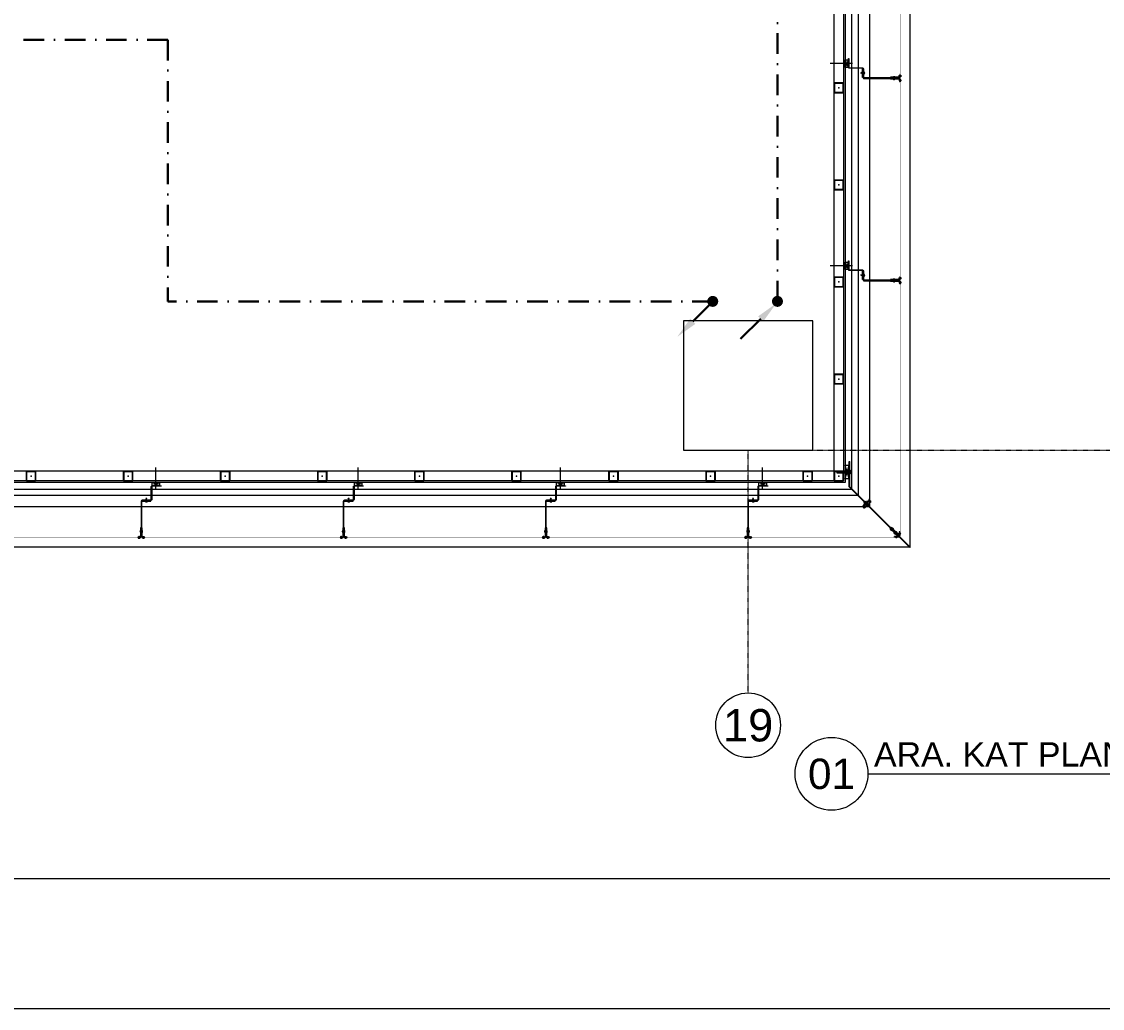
# Model space of a CAD drawing. Extents: x -1133 to 23780, y -1311 to 8245.
# Drawn here: x 16163 to 16831, y 0 to 610 of the extents above; entities that cross this region are included whole.
import ezdxf
from ezdxf.enums import TextEntityAlignment as Align

# ---------------------------------------------------------------- set-up
doc = ezdxf.new("R2010")
doc.units = 0
doc.header["$MEASUREMENT"] = 0
for name, pattern in [('DASHDOT', [25.4, 12.7, -6.35, 0, -6.35]), ('DASHDOT2', [0.5, 0.25, -0.125, 0, -0.125]), ('DOT2', [0.125, 0, -0.125]), ('HIDDEN', [0.375, 0.25, -0.125])]:
    doc.linetypes.add(name, pattern=pattern)
doc.layers.get('0').update_dxf_attribs({"color": 9, "lineweight": 9})
for name, color, linetype, lineweight in [('01', 9, 'Continuous', 9), ('06C', 9, 'Continuous', 9), ('06D', 9, 'Continuous', 9), ('10', 9, 'Continuous', 9), ('11', 9, 'Continuous', 9), ('20', 9, 'DOT2', 9), ('21', 9, 'Continuous', 9), ('24', 9, 'DASHDOT2', 9), ('33', 9, 'BATTING', 9), ('35', 9, 'Continuous', 9), ('40A', 9, 'Continuous', 9), ('E-AŞAĞI İNEN HAT', 7, 'Continuous', 30), ('E-AŞAĞIDAN GELEN HAT', 7, 'Continuous', 30), ('E-KABLO', 7, 'Continuous', 30)]:
    doc.layers.add(name, color=color, linetype=linetype, lineweight=lineweight)
doc.styles.add('Arial', font='arial.ttf', dxfattribs={"height": 2.5})
doc.styles.add('MuuM_TEXT-ITALIC', font='ARIALNI.TTF')
doc.linetypes.add('BATTING', pattern='A,0.0001,-0.1,[134,ltypeshp.shx,S=0.1,R=0,X=-0.1,Y=0],-0.2,[134,ltypeshp.shx,S=0.1,R=180,X=0.1,Y=0],-0.1', length=0.4001)

# ---------------------------------------------------------------- blocks, each defined once
blk = doc.blocks.new('0_drawinglabel')
blk.add_lwpolyline([(3, 0), (46.459, 0)])
blk.add_circle((0, 0), 3)
at = {"style": 'Arial'}
blk.add_attdef('CIZIMADI', text='', height=2, dxfattribs=at).set_placement((3.5, 0), align=Align.BOTTOM_LEFT)
blk.add_attdef('OLCEK', text='', height=2, dxfattribs=at).set_placement((46.459, 0), align=Align.BOTTOM_RIGHT)
blk.add_attdef('CIZIMNO', text='', height=2.5, dxfattribs=at).set_placement((0, 0), align=Align.MIDDLE)
at = {"style": 'MuuM_TEXT-ITALIC'}
blk.add_attdef('DRAWINGNAME', text='', height=2, dxfattribs=at).set_placement((3.5, -0.592), align=Align.TOP_LEFT)
blk.add_attdef('SCALE', text='', height=2, dxfattribs=at).set_placement((46.459, -0.592), align=Align.TOP_RIGHT)
blk = doc.blocks.new('p-kolon_80x80')
blk.add_lwpolyline([(-40, -40), (40, -40), (40, 40), (-40, 40)], close=True)
blk = doc.blocks.new('0_aks')
at = {"linetype": 'Continuous'}
blk.add_circle((0, 0), 2, dxfattribs=at)
at = {"style": 'Arial'}
blk.add_attdef('AKS', text='', height=2, dxfattribs=at).set_placement((0, 0), align=Align.MIDDLE_CENTER)
blk = doc.blocks.new('P-AKS_AUDI')
at = {"layer": '24'}
for points in [[(0, -2590), (0, -2440)], [(0, -2440), (360, -2440)]]:
    blk.add_lwpolyline(points, dxfattribs=at)
at = {"layer": '24', "xscale": 10, "yscale": 10, "zscale": 10}
blk.add_blockref('0_aks', (0, -2610), dxfattribs=at).add_auto_attribs({'AKS': '19'})
blk = doc.blocks.new('p- alum kaplama profil')
at = {"lineweight": 13}
blk.add_lwpolyline([(7.12, 12.59), (7.12, 26.49)], dxfattribs=at)
at = {"lineweight": 18}
blk.add_lwpolyline([(4.09, 6.16), (-1.41, 6.16), (-1.41, 6.46), (4.09, 6.46, 0.414214), (4.29, 6.66), (4.29, 14.66, -0.414214), (4.79, 15.16), (10.29, 15.16), (10.29, 14.86), (4.79, 14.86, 0.414214), (4.59, 14.66), (4.59, 6.66, -0.414214)], format="xyb", close=True, dxfattribs=at)
at = {"lineweight": 5}
blk.add_lwpolyline([(9.44, 15.16), (4.79, 15.16), (4.79, 17.16), (9.44, 17.16)], close=True, dxfattribs=at)
for points in [[(4.79, 15.16), (9.44, 17.16)], [(9.44, 15.16), (4.79, 17.16)]]:
    blk.add_lwpolyline(points, dxfattribs=at)
blk.add_lwpolyline([(-2.06, 5.56), (-2.06, -2.34), (-2.06, -15.69), (-1.66, -15.69), (-1.66, -2.34), (-1.66, 5.56), (-1.66, 5.56), (-1.66, 5.57), (-1.66, 5.57), (-1.66, 5.58), (-1.66, 5.58), (-1.65, 5.59), (-1.65, 5.59), (-1.65, 5.59), (-1.65, 5.6), (-1.65, 5.6), (-1.64, 5.61), (-1.64, 5.61), (-1.64, 5.62), (-1.64, 5.62), (-1.63, 5.62), (-1.63, 5.63), (-1.63, 5.63), (-1.62, 5.63), (-1.62, 5.64), (-1.61, 5.64), (-1.61, 5.64), (-1.61, 5.64), (-1.6, 5.65), (-1.6, 5.65), (-1.59, 5.65), (-1.59, 5.65), (-1.58, 5.65), (-1.58, 5.65), (-1.57, 5.66), (-1.57, 5.66), (-1.56, 5.66), (-1.56, 5.66), (3.94, 5.66), (3.94, 6.06), (-1.56, 6.06), (-1.58, 6.06), (-1.61, 6.05), (-1.63, 6.05), (-1.66, 6.05), (-1.68, 6.04), (-1.7, 6.03), (-1.73, 6.03), (-1.75, 6.02), (-1.77, 6.01), (-1.79, 6), (-1.82, 5.99), (-1.84, 5.97), (-1.86, 5.96), (-1.88, 5.94), (-1.89, 5.93), (-1.91, 5.91), (-1.93, 5.89), (-1.95, 5.87), (-1.96, 5.85), (-1.97, 5.83), (-1.99, 5.81), (-2, 5.79), (-2.01, 5.77), (-2.02, 5.75), (-2.03, 5.72), (-2.04, 5.7), (-2.04, 5.68), (-2.05, 5.65), (-2.05, 5.63), (-2.06, 5.61), (-2.06, 5.58)], close=True)
blk.add_lwpolyline([(-1.66, -2.34), (-2.06, -2.34)])
for points in [[(-2.36, -10.84), (-2.36, -16.39), (-2.36, -16.39, -0.414214), (-2.51, -16.54), (-2.51, -16.54), (-4.06, -16.54), (-4.06, -16.84), (-2.51, -16.84), (-2.51, -16.84, 0.414214), (-2.06, -16.39), (-2.06, -10.84)], [(-1.36, -10.84), (-1.66, -10.84), (-1.66, -16.39, 0.414214), (-1.21, -16.84), (-1.21, -16.84), (0.34, -16.84), (0.34, -16.54), (-1.21, -16.54), (-1.21, -16.54, -0.414214), (-1.36, -16.39), (-1.36, -16.39)]]:
    blk.add_lwpolyline(points, format="xyb", close=True)
for points in [[(1.61, 6.87, -10), (0.98, 6.96, -10)], [(1.56, 7.05, -10), (1.02, 7.13, -10)], [(1.05, 6.91, -10), (1.29, 7.56, -10)], [(1.29, 4.93, -10), (1.29, 7.8, -10)], [(1.53, 6.82, -10), (1.29, 7.56, -10)], [(0.67, 5.66, -10), (1.91, 5.66, -10)], [(0.67, 5.66, -10), (0.67, 5.64, -10), (0.67, 5.62, -10), (0.67, 5.6, -10), (0.68, 5.58, -10), (0.68, 5.56, -10), (0.69, 5.54, -10), (0.69, 5.52, -10), (0.7, 5.5, -10), (0.7, 5.48, -10), (0.71, 5.46, -10), (0.72, 5.45, -10), (0.73, 5.43, -10), (0.74, 5.41, -10), (0.75, 5.4, -10), (0.76, 5.38, -10), (0.77, 5.36, -10), (0.79, 5.35, -10), (0.8, 5.33, -10), (0.81, 5.32, -10), (0.83, 5.31, -10), (0.84, 5.29, -10), (0.86, 5.28, -10), (0.87, 5.27, -10), (0.89, 5.26, -10), (0.91, 5.25, -10), (0.92, 5.24, -10), (0.94, 5.23, -10), (0.96, 5.22, -10), (0.98, 5.21, -10), (1, 5.21, -10), (1.02, 5.2, -10), (1.03, 5.2, -10)], [(0.96, 5.66, -10), (0.97, 5.66, -10), (0.97, 5.66, -10), (0.97, 5.66, -10), (0.98, 5.66, -10), (0.98, 5.66, -10), (0.99, 5.66, -10), (0.99, 5.66, -10), (1, 5.66, -10), (1, 5.67, -10), (1, 5.67, -10), (1.01, 5.67, -10), (1.01, 5.67, -10), (1.01, 5.67, -10), (1.02, 5.68, -10), (1.02, 5.68, -10), (1.02, 5.68, -10), (1.03, 5.69, -10), (1.03, 5.69, -10), (1.03, 5.69, -10), (1.04, 5.7, -10), (1.04, 5.7, -10), (1.04, 5.7, -10), (1.04, 5.71, -10), (1.04, 5.71, -10), (1.05, 5.72, -10), (1.05, 5.72, -10), (1.05, 5.72, -10), (1.05, 5.73, -10), (1.05, 5.73, -10), (1.05, 5.74, -10), (1.05, 5.74, -10), (1.05, 5.75, -10)], [(1.33, 5.85, -10), (0.98, 5.88, -10)], [(1.03, 5.2, -10), (1.04, 5.2, -10), (1.05, 5.19, -10), (1.05, 5.19, -10), (1.06, 5.19, -10), (1.06, 5.19, -10), (1.07, 5.19, -10), (1.07, 5.19, -10), (1.08, 5.19, -10), (1.08, 5.19, -10), (1.09, 5.19, -10), (1.09, 5.18, -10), (1.1, 5.18, -10), (1.1, 5.18, -10), (1.11, 5.18, -10), (1.11, 5.18, -10), (1.12, 5.18, -10), (1.12, 5.18, -10), (1.13, 5.18, -10), (1.13, 5.18, -10), (1.14, 5.18, -10), (1.15, 5.18, -10), (1.15, 5.18, -10), (1.16, 5.17, -10), (1.16, 5.17, -10), (1.17, 5.17, -10), (1.17, 5.17, -10), (1.18, 5.17, -10), (1.18, 5.17, -10), (1.19, 5.17, -10), (1.19, 5.17, -10), (1.2, 5.17, -10), (1.2, 5.17, -10)], [(1.05, 5.83, -10), (1.05, 6.01, -10)], [(1.05, 5.75, -10), (1.05, 5.83, -10)], [(1.2, 5.17, -10), (1.2, 5.2, -10)], [(1.38, 5.2, -10), (1.2, 5.2, -10)], [(1.29, 6.16, -10), (1.29, 6.26, -10)], [(1.38, 5.17, -10), (1.38, 5.2, -10)], [(1.38, 5.17, -10), (1.38, 5.17, -10), (1.39, 5.17, -10), (1.39, 5.17, -10), (1.4, 5.17, -10), (1.41, 5.17, -10), (1.41, 5.17, -10), (1.42, 5.17, -10), (1.42, 5.17, -10), (1.43, 5.17, -10), (1.43, 5.18, -10), (1.44, 5.18, -10), (1.44, 5.18, -10), (1.45, 5.18, -10), (1.45, 5.18, -10), (1.46, 5.18, -10), (1.46, 5.18, -10), (1.47, 5.18, -10), (1.47, 5.18, -10), (1.48, 5.18, -10), (1.48, 5.18, -10), (1.49, 5.18, -10), (1.5, 5.19, -10), (1.5, 5.19, -10), (1.51, 5.19, -10), (1.51, 5.19, -10), (1.52, 5.19, -10), (1.52, 5.19, -10), (1.53, 5.19, -10), (1.53, 5.19, -10), (1.54, 5.19, -10), (1.54, 5.2, -10), (1.55, 5.2, -10)], [(1.53, 5.75, -10), (1.53, 5.92, -10)], [(1.53, 5.75, -10), (1.53, 5.74, -10), (1.53, 5.74, -10), (1.53, 5.73, -10), (1.53, 5.73, -10), (1.53, 5.72, -10), (1.54, 5.72, -10), (1.54, 5.72, -10), (1.54, 5.71, -10), (1.54, 5.71, -10), (1.54, 5.7, -10), (1.54, 5.7, -10), (1.55, 5.7, -10), (1.55, 5.69, -10), (1.55, 5.69, -10), (1.55, 5.69, -10), (1.56, 5.68, -10), (1.56, 5.68, -10), (1.56, 5.68, -10), (1.57, 5.67, -10), (1.57, 5.67, -10), (1.58, 5.67, -10), (1.58, 5.67, -10), (1.58, 5.67, -10), (1.59, 5.66, -10), (1.59, 5.66, -10), (1.6, 5.66, -10), (1.6, 5.66, -10), (1.6, 5.66, -10), (1.61, 5.66, -10), (1.61, 5.66, -10), (1.62, 5.66, -10), (1.62, 5.66, -10)], [(1.55, 5.2, -10), (1.57, 5.2, -10), (1.59, 5.21, -10), (1.6, 5.21, -10), (1.62, 5.22, -10), (1.64, 5.23, -10), (1.66, 5.24, -10), (1.68, 5.25, -10), (1.69, 5.26, -10), (1.71, 5.27, -10), (1.73, 5.28, -10), (1.74, 5.29, -10), (1.76, 5.31, -10), (1.77, 5.32, -10), (1.78, 5.33, -10), (1.8, 5.35, -10), (1.81, 5.36, -10), (1.82, 5.38, -10), (1.83, 5.4, -10), (1.84, 5.41, -10), (1.85, 5.43, -10), (1.86, 5.45, -10), (1.87, 5.46, -10), (1.88, 5.48, -10), (1.89, 5.5, -10), (1.89, 5.52, -10), (1.9, 5.54, -10), (1.9, 5.56, -10), (1.9, 5.58, -10), (1.91, 5.6, -10), (1.91, 5.62, -10), (1.91, 5.64, -10), (1.91, 5.66, -10)], [(-2.86, -13.04, 0), (-0.86, -13.04, 0)], [(-2.36, -12.52, 0), (-2.4, -12.53, 0), (-2.43, -12.56, 0), (-2.47, -12.58, 0), (-2.5, -12.6, 0), (-2.53, -12.63, 0), (-2.56, -12.66, 0), (-2.59, -12.69, 0), (-2.61, -12.73, 0), (-2.63, -12.76, 0), (-2.65, -12.8, 0), (-2.67, -12.84, 0), (-2.68, -12.88, 0), (-2.69, -12.92, 0), (-2.7, -12.96, 0), (-2.71, -13, 0), (-2.71, -13.04, 0), (-2.71, -13.08, 0), (-2.7, -13.13, 0), (-2.69, -13.17, 0), (-2.68, -13.21, 0), (-2.67, -13.25, 0), (-2.65, -13.28, 0), (-2.63, -13.32, 0), (-2.61, -13.36, 0), (-2.59, -13.39, 0), (-2.56, -13.42, 0), (-2.53, -13.45, 0), (-2.5, -13.48, 0), (-2.47, -13.51, 0), (-2.43, -13.53, 0), (-2.4, -13.55, 0), (-2.36, -13.57, 0)], [(-2.36, -13.04, 0), (-2.36, -12.52, 0)], [(-2.36, -13.04, 0), (-2.36, -12.73, 0)], [(-2.36, -12.73, 0), (-2.36, -13.04, 0)], [(-1.36, -12.73, 0), (-2.36, -12.73, 0)], [(-2.36, -13.04, 0), (-2.36, -13.36, 0)], [(-2.36, -13.04, 0), (-2.36, -13.57, 0)], [(-2.36, -13.36, 0), (-2.36, -13.04, 0)], [(-1.36, -13.36, 0), (-2.36, -13.36, 0)], [(-1.36, -13.04, 0), (-1.36, -12.37, 0)], [(-1.36, -13.72, 0), (-1.32, -13.68, 0), (-1.29, -13.65, 0), (-1.26, -13.61, 0), (-1.23, -13.58, 0), (-1.2, -13.54, 0), (-1.18, -13.5, 0), (-1.16, -13.45, 0), (-1.14, -13.41, 0), (-1.12, -13.37, 0), (-1.1, -13.32, 0), (-1.09, -13.28, 0), (-1.08, -13.23, 0), (-1.07, -13.18, 0), (-1.06, -13.14, 0), (-1.06, -13.09, 0), (-1.06, -13.04, 0), (-1.06, -12.99, 0), (-1.06, -12.95, 0), (-1.07, -12.9, 0), (-1.08, -12.85, 0), (-1.09, -12.81, 0), (-1.1, -12.76, 0), (-1.12, -12.72, 0), (-1.14, -12.67, 0), (-1.16, -12.63, 0), (-1.18, -12.59, 0), (-1.2, -12.55, 0), (-1.23, -12.51, 0), (-1.26, -12.47, 0), (-1.29, -12.43, 0), (-1.32, -12.4, 0), (-1.36, -12.37, 0)], [(-1.36, -13.04, 0), (-1.36, -13.72, 0)], [(-3.84, -17.04, 0), (-3.81, -17.07, 0), (-3.78, -17.1, 0), (-3.75, -17.12, 0), (-3.72, -17.15, 0), (-3.69, -17.17, 0), (-3.66, -17.19, 0), (-3.62, -17.21, 0), (-3.59, -17.23, 0), (-3.55, -17.24, 0), (-3.52, -17.26, 0), (-3.48, -17.27, 0), (-3.44, -17.28, 0), (-3.4, -17.28, 0), (-3.36, -17.29, 0), (-3.32, -17.29, 0), (-3.29, -17.29, 0), (-3.25, -17.29, 0), (-3.21, -17.29, 0), (-3.17, -17.28, 0), (-3.13, -17.28, 0), (-3.09, -17.27, 0), (-3.06, -17.26, 0), (-3.02, -17.24, 0), (-2.98, -17.23, 0), (-2.95, -17.21, 0), (-2.91, -17.19, 0), (-2.88, -17.17, 0), (-2.85, -17.15, 0), (-2.82, -17.12, 0), (-2.79, -17.1, 0), (-2.76, -17.07, 0), (-2.73, -17.04, 0)], [(-3.29, -17.04, 0), (-3.84, -17.04, 0)], [(-2.85, -16.54, 0), (-2.86, -16.51, 0), (-2.87, -16.47, 0), (-2.89, -16.44, 0), (-2.91, -16.41, 0), (-2.93, -16.38, 0), (-2.96, -16.35, 0), (-2.98, -16.33, 0), (-3.01, -16.31, 0), (-3.04, -16.29, 0), (-3.07, -16.27, 0), (-3.11, -16.25, 0), (-3.14, -16.24, 0), (-3.18, -16.23, 0), (-3.21, -16.22, 0), (-3.25, -16.22, 0), (-3.29, -16.22, 0), (-3.32, -16.22, 0), (-3.36, -16.22, 0), (-3.39, -16.23, 0), (-3.43, -16.24, 0), (-3.46, -16.25, 0), (-3.5, -16.27, 0), (-3.53, -16.29, 0), (-3.56, -16.31, 0), (-3.59, -16.33, 0), (-3.61, -16.35, 0), (-3.64, -16.38, 0), (-3.66, -16.41, 0), (-3.68, -16.44, 0), (-3.7, -16.47, 0), (-3.71, -16.51, 0), (-3.73, -16.54, 0)], [(-3.29, -16.54, 0), (-3.73, -16.54, 0)], [(-3.29, -16.54, 0), (-3.55, -16.54, 0)], [(-3.55, -16.54, 0), (-3.29, -16.54, 0)], [(-3.55, -17.04, 0), (-3.55, -16.54, 0)], [(-3.29, -17.54, 0), (-3.29, -16.04, 0)], [(-3.29, -16.54, 0), (-2.85, -16.54, 0)], [(-3.29, -16.54, 0), (-3.03, -16.54, 0)], [(-3.03, -16.54, 0), (-3.29, -16.54, 0)], [(-3.29, -17.04, 0), (-2.73, -17.04, 0)], [(-3.03, -17.04, 0), (-3.03, -16.54, 0)], [(-0.56, -17.04, 0), (-1.11, -17.04, 0)], [(0, -17.04, 0), (-0.03, -17.07, 0), (-0.06, -17.1, 0), (-0.09, -17.12, 0), (-0.12, -17.15, 0), (-0.15, -17.17, 0), (-0.18, -17.19, 0), (-0.22, -17.21, 0), (-0.25, -17.23, 0), (-0.29, -17.24, 0), (-0.33, -17.26, 0), (-0.36, -17.27, 0), (-0.4, -17.28, 0), (-0.44, -17.28, 0), (-0.48, -17.29, 0), (-0.52, -17.29, 0), (-0.56, -17.29, 0), (-0.59, -17.29, 0), (-0.63, -17.29, 0), (-0.67, -17.28, 0), (-0.71, -17.28, 0), (-0.75, -17.27, 0), (-0.79, -17.26, 0), (-0.82, -17.24, 0), (-0.86, -17.23, 0), (-0.89, -17.21, 0), (-0.93, -17.19, 0), (-0.96, -17.17, 0), (-0.99, -17.15, 0), (-1.02, -17.12, 0), (-1.05, -17.1, 0), (-1.08, -17.07, 0), (-1.11, -17.04, 0)], [(-1, -16.54, 0), (-0.98, -16.51, 0), (-0.97, -16.47, 0), (-0.95, -16.44, 0), (-0.93, -16.41, 0), (-0.91, -16.38, 0), (-0.88, -16.35, 0), (-0.86, -16.33, 0), (-0.83, -16.31, 0), (-0.8, -16.29, 0), (-0.77, -16.27, 0), (-0.73, -16.25, 0), (-0.7, -16.24, 0), (-0.66, -16.23, 0), (-0.63, -16.22, 0), (-0.59, -16.22, 0), (-0.56, -16.22, 0), (-0.52, -16.22, 0), (-0.48, -16.22, 0), (-0.45, -16.23, 0), (-0.41, -16.24, 0), (-0.38, -16.25, 0), (-0.34, -16.27, 0), (-0.31, -16.29, 0), (-0.28, -16.31, 0), (-0.25, -16.33, 0), (-0.23, -16.35, 0), (-0.2, -16.38, 0), (-0.18, -16.41, 0), (-0.16, -16.44, 0), (-0.14, -16.47, 0), (-0.13, -16.51, 0), (-0.12, -16.54, 0)], [(-0.56, -16.54, 0), (-1, -16.54, 0)], [(-0.56, -16.54, 0), (-0.82, -16.54, 0)], [(-0.82, -16.54, 0), (-0.56, -16.54, 0)], [(-0.82, -17.04, 0), (-0.82, -16.54, 0)], [(-0.56, -17.54, 0), (-0.56, -16.04, 0)], [(-0.56, -16.54, 0), (-0.3, -16.54, 0)], [(-0.56, -16.54, 0), (-0.12, -16.54, 0)], [(-0.3, -16.54, 0), (-0.56, -16.54, 0)], [(-0.56, -17.04, 0), (0, -17.04, 0)], [(-0.3, -17.04, 0), (-0.3, -16.54, 0)]]:
    blk.add_polyline3d(points)
blk = doc.blocks.new('p-cephe_kose profili')
at = {"linetype": 'Continuous', "lineweight": 13}
for p, q in [((-2.75, 12.75), (-3.15, 12.75)), ((-3.15, -2.87), (-3.15, 12.75)), ((-2.75, -3.03), (-2.75, 12.75)), ((-3.15, -2.87), (-30.14, -29.86)), ((-2.75, -3.03), (-29.86, -30.14)), ((-34, -30.65), (-34, -32.75)), ((-34, -30.65), (-33.7, -30.65)), ((-33.85, -33.57), (-30.14, -29.86)), ((-33.7, -30.65), (-33.7, -32.75)), ((-33.57, -33.85), (-29.86, -30.14)), ((-33.53, -32.82), (-28.58, -27.87)), ((-33.32, -33.03), (-28.37, -28.08)), ((-28.08, -28.37), (-33.03, -33.32)), ((-27.87, -28.58), (-32.82, -33.53)), ((-30.14, -29.86), (-29.86, -30.14)), ((-29.86, -30.14), (-30.14, -29.86)), ((-28.37, -28.08), (-28.58, -27.87)), ((-28.08, -28.37), (-27.87, -28.58)), ((-33.85, -33.57), (-40.45, -40.17)), ((-33.57, -33.85), (-40.17, -40.45)), ((-33.57, -33.85), (-33.85, -33.57)), ((-32.75, -33.7), (-30.65, -33.7)), ((-32.75, -34), (-30.65, -34)), ((-30.65, -34), (-30.65, -33.7)), ((-40.45, -40.17), (-40.17, -40.45))]:
    blk.add_line(p, q, dxfattribs=at)
at = {"linetype": 'Continuous', "lineweight": 5}
for p, q in [((-3.15, 6.69), (1.05, 6.69)), ((-2.75, 2.25), (-0.25, 10.25)), ((-0.25, 2.25), (-2.75, 10.25)), ((1.05, 5.81), (-3.15, 5.81)), ((-2.73, 6.25), (4.2, 6.25)), ((4.85, 6.62), (1.05, 6.62)), ((4.85, 5.88), (1.05, 5.88))]:
    blk.add_line(p, q, dxfattribs=at)
for p, q in [((-16.23, -12.06), (-13.36, -12.06)), ((-15.99, -11.97), (-15.95, -11.97)), ((-15.99, -12.15), (-15.95, -12.15)), ((-15.95, -11.97), (-15.95, -12.15)), ((-15.5, -12.68), (-15.5, -11.44)), ((-15.41, -11.82), (-15.23, -11.82)), ((-15.41, -12.3), (-15.32, -12.3)), ((-15.32, -12.3), (-15.14, -12.3)), ((-15.3, -12.02), (-15.28, -12.37)), ((-15.23, -11.82), (-15.05, -11.82)), ((-15.19, -11.74), (-15.1, -12.37)), ((-15.14, -12.3), (-14.96, -12.3)), ((-15.05, -11.82), (-14.87, -11.82)), ((-15.01, -11.74), (-14.92, -12.37)), ((-14.96, -12.3), (-14.78, -12.3)), ((-14.87, -11.82), (-14.69, -11.82)), ((-14.83, -11.74), (-14.74, -12.37)), ((-14.78, -12.3), (-14.6, -12.3)), ((-14.69, -11.82), (-14.51, -11.82)), ((-14.65, -11.74), (-14.56, -12.37)), ((-14.6, -12.3), (-14.42, -12.3)), ((-14.51, -11.82), (-14.33, -11.82)), ((-14.47, -11.74), (-14.38, -12.37)), ((-14.42, -12.3), (-14.24, -12.3)), ((-14.33, -11.82), (-13.6, -12.06)), ((-14.29, -11.74), (-14.2, -12.37)), ((-14.24, -12.3), (-13.6, -12.06)), ((-14.1, -11.79), (-14.03, -12.33)), ((-12.68, -15.51), (-11.44, -15.51)), ((-11.74, -14.3), (-12.37, -14.21)), ((-11.74, -14.48), (-12.37, -14.39)), ((-11.74, -14.66), (-12.37, -14.57)), ((-11.74, -14.84), (-12.37, -14.75)), ((-11.74, -15.02), (-12.37, -14.93)), ((-11.74, -15.2), (-12.37, -15.11)), ((-12.02, -15.31), (-12.37, -15.29)), ((-11.79, -14.11), (-12.33, -14.03)), ((-12.3, -14.25), (-12.06, -13.61)), ((-12.3, -14.43), (-12.3, -14.25)), ((-12.3, -14.61), (-12.3, -14.43)), ((-12.3, -14.79), (-12.3, -14.61)), ((-12.3, -14.97), (-12.3, -14.79)), ((-12.3, -15.15), (-12.3, -14.97)), ((-12.3, -15.33), (-12.3, -15.15)), ((-12.3, -15.42), (-12.3, -15.33)), ((-12.15, -15.99), (-12.15, -15.96)), ((-11.97, -15.96), (-12.15, -15.96)), ((-12.06, -16.24), (-12.06, -13.37)), ((-11.82, -14.34), (-12.06, -13.61)), ((-11.97, -15.99), (-11.97, -15.96)), ((-11.82, -14.52), (-11.82, -14.34)), ((-11.82, -14.7), (-11.82, -14.52)), ((-11.82, -14.88), (-11.82, -14.7)), ((-11.82, -15.06), (-11.82, -14.88)), ((-11.82, -15.24), (-11.82, -15.06)), ((-11.82, -15.42), (-11.82, -15.24))]:
    blk.add_line(p, q)
at = {"linetype": 'Continuous', "lineweight": 18}
for p, q in [((-15.25, -10.86), (-15.25, -14)), ((-15.25, -10.86), (-14.95, -10.86)), ((-14.95, -10.86), (-14.95, -14)), ((-14.78, -14.07), (-12.56, -11.86)), ((-14.57, -14.28), (-12.35, -12.07)), ((-12.07, -12.35), (-14.28, -14.57)), ((-11.86, -12.56), (-14.07, -14.78)), ((-12.35, -12.07), (-12.56, -11.86)), ((-12.07, -12.35), (-11.86, -12.56)), ((-14, -14.95), (-10.86, -14.95)), ((-14, -15.25), (-10.86, -15.25)), ((-10.86, -15.25), (-10.86, -14.95))]:
    blk.add_line(p, q, dxfattribs=at)
at = {"lineweight": 5}
for p, q in [((-13.02, -13.73), (-13.73, -13.02)), ((-13.29, -13.01), (-13.66, -13.38)), ((-13.65, -12.66), (-12.44, -13.86)), ((-13.29, -13.01), (-13.52, -13.23)), ((-13.52, -13.23), (-13.29, -13.01)), ((-13.29, -13.01), (-12.92, -12.64)), ((-13.29, -13.01), (-13.07, -12.79)), ((-13.07, -12.79), (-13.29, -13.01)), ((-12.57, -13.28), (-13.28, -12.57)), ((-12.8, -13.5), (-12.32, -13.03)), ((-12.8, -13.5), (-13.27, -13.98)), ((-34.6, -31.92), (-33.2, -31.92)), ((-34.1, -31.92), (-34.1, -31.37)), ((-34.1, -31.66), (-33.7, -31.66)), ((-34.1, -31.92), (-34.1, -32.47)), ((-34.1, -32.18), (-33.7, -32.18)), ((-33.7, -31.92), (-33.7, -31.48)), ((-33.7, -31.92), (-33.7, -31.66)), ((-33.7, -31.66), (-33.7, -31.92)), ((-33.7, -31.92), (-33.7, -32.36)), ((-33.7, -31.92), (-33.7, -32.18)), ((-33.7, -32.18), (-33.7, -31.92)), ((-31.22, -31.93), (-31.93, -31.22)), ((-31.92, -34.6), (-31.92, -33.2)), ((-31.49, -31.21), (-31.86, -31.58)), ((-31.85, -30.86), (-30.64, -32.06)), ((-31.49, -31.21), (-31.71, -31.43)), ((-31.71, -31.43), (-31.49, -31.21)), ((-31.49, -31.21), (-31.12, -30.84)), ((-31.49, -31.21), (-31.27, -30.99)), ((-31.27, -30.99), (-31.49, -31.21)), ((-30.77, -31.48), (-31.48, -30.77)), ((-31, -31.7), (-31.47, -32.18)), ((-31, -31.7), (-30.52, -31.23)), ((-28.94, -29.65), (-29.65, -28.94)), ((-29.22, -28.93), (-29.59, -29.3)), ((-29.57, -28.58), (-28.37, -29.78)), ((-29.22, -28.93), (-29.44, -29.16)), ((-29.44, -29.16), (-29.22, -28.93)), ((-29.22, -28.93), (-28.84, -28.56)), ((-29.22, -28.93), (-28.99, -28.71)), ((-28.99, -28.71), (-29.22, -28.93)), ((-28.5, -29.21), (-29.21, -28.5)), ((-28.72, -29.43), (-29.2, -29.91)), ((-28.72, -29.43), (-28.24, -28.95)), ((-31.92, -34.1), (-32.47, -34.1)), ((-31.92, -33.7), (-32.36, -33.7)), ((-31.92, -33.7), (-32.18, -33.7)), ((-32.18, -33.7), (-31.92, -33.7)), ((-32.18, -34.1), (-32.18, -33.7)), ((-31.92, -33.7), (-31.66, -33.7)), ((-31.92, -33.7), (-31.48, -33.7)), ((-31.66, -33.7), (-31.92, -33.7)), ((-31.92, -34.1), (-31.37, -34.1)), ((-31.66, -34.1), (-31.66, -33.7))]:
    blk.add_line(p, q, dxfattribs=at)
at = {"lineweight": 0}
blk.add_line((-34, -32.75), (-34, -30.75), dxfattribs=at)
at = {"linetype": 'Continuous', "lineweight": 5}
for points in [[(-2.75, 10.25), (-0.25, 10.25), (-0.25, 2.25), (-2.75, 2.25)], [(1.05, 6.75), (4.85, 6.75), (4.85, 5.75), (1.05, 5.75)]]:
    blk.add_lwpolyline(points, close=True, dxfattribs=at)
blk.add_lwpolyline([(-38.03, -37.75), (-37.75, -38.03)])
for centre, radius, start, end in [((-14.88, -12.06), 1.11, 166.64023, 175.47875), ((-14.88, -12.06), 1.11, 184.52125, 193.35977), ((-15.5, -11.91), 0.473, 90, 166.64023), ((-15.5, -12.21), 0.473, 193.35977, 270), ((-15.41, -11.73), 0.09, 180, 270), ((-15.41, -12.39), 0.09, 90, 180), ((-12.21, -15.51), 0.473, 180, 256.64023), ((-12.39, -15.42), 0.09, 270, 0), ((-12.06, -14.89), 1.11, 256.64023, 265.47875), ((-12.06, -14.89), 1.11, 274.52125, 283.35977), ((-11.73, -15.42), 0.09, 180, 270), ((-11.91, -15.51), 0.473, 283.35977, 360)]:
    blk.add_arc(centre, radius, start, end)
at = {"lineweight": 5}
for centre, radius, start, end in [((-13.35, -12.95), 0.57, 67.91943, 202.08057), ((-13.23, -13.07), 0.909, 267.07503, 2.92498), ((-33.62, -31.92), 0.732, 131.19054, 228.80946), ((-33.83, -31.92), 0.46, 286.95738, 73.04263), ((-31.92, -33.83), 0.46, 16.95737, 163.04262), ((-31.55, -31.15), 0.57, 67.91943, 202.08057), ((-31.43, -31.27), 0.909, 267.07503, 2.92498), ((-29.27, -28.88), 0.57, 67.91943, 202.08057), ((-29.15, -29), 0.909, 267.07503, 2.92498), ((-31.92, -33.62), 0.732, 221.19054, 318.80946)]:
    blk.add_arc(centre, radius, start, end, dxfattribs=at)
at = {"linetype": 'Continuous', "lineweight": 18}
for centre, radius, start, end in [((-14.85, -14), 0.4, 180, 315), ((-14.85, -14), 0.1, 180, 315), ((-14, -14.85), 0.4, 135, 270), ((-14, -14.85), 0.1, 135, 270)]:
    blk.add_arc(centre, radius, start, end, dxfattribs=at)
at = {"linetype": 'Continuous', "lineweight": 13}
for centre, radius, start, end in [((-33.6, -32.75), 0.4, 180, 315), ((-33.6, -32.75), 0.1, 180, 315), ((-32.75, -33.6), 0.4, 135, 270), ((-32.75, -33.6), 0.1, 135, 270)]:
    blk.add_arc(centre, radius, start, end, dxfattribs=at)
at = {"linetype": 'Continuous', "lineweight": 5}
blk.add_rational_spline([(-3.15, 7.25), (-3.22, 7.25), (-3.29, 7.25), (-3.63, 7.25), (-3.68, 6.91), (-3.7, 6.83), (-3.71, 6.75), (-3.79, 6.25), (-3.71, 5.75), (-3.7, 5.67), (-3.68, 5.59), (-3.63, 5.25), (-3.29, 5.25), (-3.22, 5.25), (-3.15, 5.25), (-3.15, 6.25), (-3.15, 7.25)], [1, 1, 1, 0.760917374327, 1, 1, 1, 1, 1, 1, 1, 0.760917374327, 1, 1, 1, 1, 1], degree=2, knots=[0, 0, 0, 1, 1, 2, 2, 3, 3, 4, 4, 5, 5, 6, 6, 7, 7, 8, 8, 8], dxfattribs=at)
blk = doc.blocks.new('prf-60x60')
for points in [[(-2.5, -6), (2.5, -6, 0.414214), (3, -5.5), (3, -0.5, 0.414214), (2.5, 0), (-2.5, 0, 0.414214), (-3, -0.5), (-3, -5.5, 0.414214)], [(-2.5, -5.7), (2.5, -5.7, 0.414214), (2.7, -5.5), (2.7, -0.5, 0.414214), (2.5, -0.3), (-2.5, -0.3, 0.414214), (-2.7, -0.5), (-2.7, -5.5, 0.414214)]]:
    blk.add_lwpolyline(points, format="xyb", close=True)
at = {"color": 252}
blk.add_point((0, -3), dxfattribs=at)
blk = doc.blocks.new('p-2. kat planı')
at = {"layer": '06C'}
blk.add_lwpolyline([(16712.5, 1117.68), (16712.5, 1117.68), (16712.5, 285), (15479.12, 285)], dxfattribs=at)
at = {"layer": '06D'}
for points in [[(16680.5, 1117.38), (16680.5, 317), (15479.12, 317)], [(16687.5, 1117.38), (16687.5, 1117.38), (16687.5, 310), (15479.42, 310)], [(16665.5, 1098.5), (16665.5, 332), (15506.3, 332)]]:
    blk.add_lwpolyline(points, dxfattribs=at)
blk.add_arc((16652.5, -149.03), 1262.01, 90.03992, 157.85268, dxfattribs=at)
at = {"layer": '10'}
for points, const_width in [([(16706.5, 1117.68), (16706.5, 291), (15479.12, 291)], 0.2), ([(16683.5, 1117.38), (16683.5, 314), (15479.12, 314)], 0.1)]:
    blk.add_lwpolyline(points, dxfattribs=dict(at, const_width=const_width))
at = {"layer": '11'}
for points in [[(16671.5, 1109.38), (16671.5, 326), (15498.8, 326)], [(16672.5, 1109.38), (16672.5, 325), (15498.8, 325)]]:
    blk.add_lwpolyline(points, dxfattribs=at)
for radius, start, end in [(1267.01, 90, 157.87108), (1266.01, 90.03992, 157.85268)]:
    blk.add_arc((16652.5, -149.03), radius, start, end, dxfattribs=at)
at = {"layer": '33', "ltscale": 0.4}
blk.add_lwpolyline([(15487.42, 320.98), (16676.53, 321.02), (16676.5, 1107.83), (16676.5, 1107.83)], dxfattribs=at)
at = {"layer": '01'}
blk.add_blockref('p-kolon_80x80', (16612.5, 385), dxfattribs=at)
at = {"layer": '10'}
for name, p, rotation in [('p- alum kaplama profil', (16689.66, 576.86), 90), ('prf-60x60', (16671.5, 569), 270), ('prf-60x60', (16671.5, 509), 270), ('p- alum kaplama profil', (16689.66, 451.86), 90), ('prf-60x60', (16671.5, 449), 270), ('prf-60x60', (16671.5, 389), 270), ('prf-60x60', (16172.3, 329), 270), ('prf-60x60', (16232.3, 329), 270), ('prf-60x60', (16292.3, 329), 270), ('prf-60x60', (16352.3, 329), 270), ('prf-60x60', (16412.3, 329), 270), ('prf-60x60', (16472.3, 329), 270), ('prf-60x60', (16532.3, 329), 270), ('prf-60x60', (16592.3, 329), 270), ('prf-60x60', (16652.3, 329), 270), ('prf-60x60', (16671.5, 329), 270)]:
    blk.add_blockref(name, p, dxfattribs=dict(at, rotation=rotation))
for p in [(16239.36, 307.84), (16364.36, 307.84), (16489.36, 307.84), (16614.36, 307.84)]:
    blk.add_blockref('p- alum kaplama profil', p, dxfattribs=at)
at = {"layer": '10', "xscale": -1}
blk.add_blockref('p-cephe_kose profili', (16672.25, 325.31), dxfattribs=at)
at = {"layer": '24'}
blk.add_blockref('P-AKS_AUDI', (16612.5, 2785), dxfattribs=at)
blk = doc.blocks.new('100_AŞAĞIDAN GELEN HAT')
at = {"layer": 'E-AŞAĞIDAN GELEN HAT', "color": 3, "linetype": 'Continuous'}
blk.add_line((-2.07, -2.17), (-4.55, -4.64), dxfattribs=at)
at = {"layer": 'E-AŞAĞIDAN GELEN HAT', "color": 4, "linetype": 'Continuous', "const_width": 0.675}
blk.add_lwpolyline([(-0.34, 0, 1), (0.34, 0, 1)], format="xyb", close=True, dxfattribs=at)
at = {"layer": 'E-AŞAĞIDAN GELEN HAT', "color": 3, "linetype": 'Continuous'}
blk.add_solid([(-2.39, -1.85), (-1.76, -2.49), (-0.16, -0.26)], dxfattribs=at)
blk = doc.blocks.new('100_AŞAĞI İNEN HAT')
at = {"layer": 'E-AŞAĞI İNEN HAT', "color": 3, "linetype": 'Continuous'}
blk.add_line((-2.47, -2.47), (0, 0), dxfattribs=at)
at = {"layer": 'E-AŞAĞI İNEN HAT', "color": 4, "linetype": 'Continuous', "const_width": 0.675}
blk.add_lwpolyline([(-0.34, 0, 1), (0.34, 0, 1)], format="xyb", close=True, dxfattribs=at)
at = {"layer": 'E-AŞAĞI İNEN HAT', "color": 3, "linetype": 'Continuous'}
blk.add_solid([(-2.15, -2.79), (-2.79, -2.15), (-4.38, -4.38)], dxfattribs=at)

msp = doc.modelspace()

# ---------------------------------------------------------------- linework, layer by layer
at = {"layer": '20', "linetype": 'HIDDEN', "lineweight": 0}
msp.add_lwpolyline([(15413.15, 347.65, -0.306499), (16652.5, 1186.14, -0.306499)], format="xyb", dxfattribs=at)
at = {"layer": '20'}
msp.add_arc((16652.5, -149.03), 1160.21, 90.09877, 154.68884, dxfattribs=at)
at = {"layer": '35'}
msp.add_arc((16652.5, -149.03), 1207.73, 90.11753, 155.7506, dxfattribs=at)
at = {"layer": '40A'}
for points in [[(17835, 4205), (11890, 4205), (11890, 0), (17835, 0)], [(17295.06, 80), (11970, 80), (11970, 4125), (17295.06, 4125)]]:
    msp.add_lwpolyline(points, close=True, dxfattribs=at)
at = {"layer": 'E-KABLO', "color": 6, "linetype": 'DASHDOT'}
for p, q in [((16630.63, 437), (16630.63, 1421.83)), ((16253.87, 598.68), (15366.08, 598.68)), ((16253.87, 598.68), (16253.87, 437)), ((16590.63, 437), (16253.87, 437))]:
    msp.add_line(p, q, dxfattribs=at)

# ---------------------------------------------------------------- block references
msp.add_blockref('p-2. kat planı', (0, 0))
at = {"layer": '21'}
ref = msp.add_blockref('0_drawinglabel', (16664.05, 145), dxfattribs=dict(at, xscale=7.5, yscale=7.5, zscale=7.5))
ref.add_attrib('CIZIMNO', '01', dxfattribs={"layer": '0', "height": 18.75, "style": 'Arial'}).set_placement((16664.05, 145), align=Align.MIDDLE)
ref.add_attrib('CIZIMADI', 'ARA. KAT PLANI', dxfattribs={"layer": '0', "height": 15, "style": 'Arial'}).set_placement((16690.3, 145), align=Align.BOTTOM_LEFT)
ref.add_attrib('OLCEK', '1:50', dxfattribs={"layer": '0', "height": 15, "style": 'Arial'}).set_placement((17012.5, 145), align=Align.BOTTOM_RIGHT)
at = {"layer": 'E-AŞAĞI İNEN HAT', "xscale": 5, "yscale": 5, "zscale": 5}
msp.add_blockref('100_AŞAĞI İNEN HAT', (16590.63, 437), dxfattribs=at)
at = {"layer": 'E-AŞAĞIDAN GELEN HAT', "xscale": 5, "yscale": 5, "zscale": 5}
msp.add_blockref('100_AŞAĞIDAN GELEN HAT', (16630.63, 437), dxfattribs=at)

doc.saveas('drawing.dxf')
